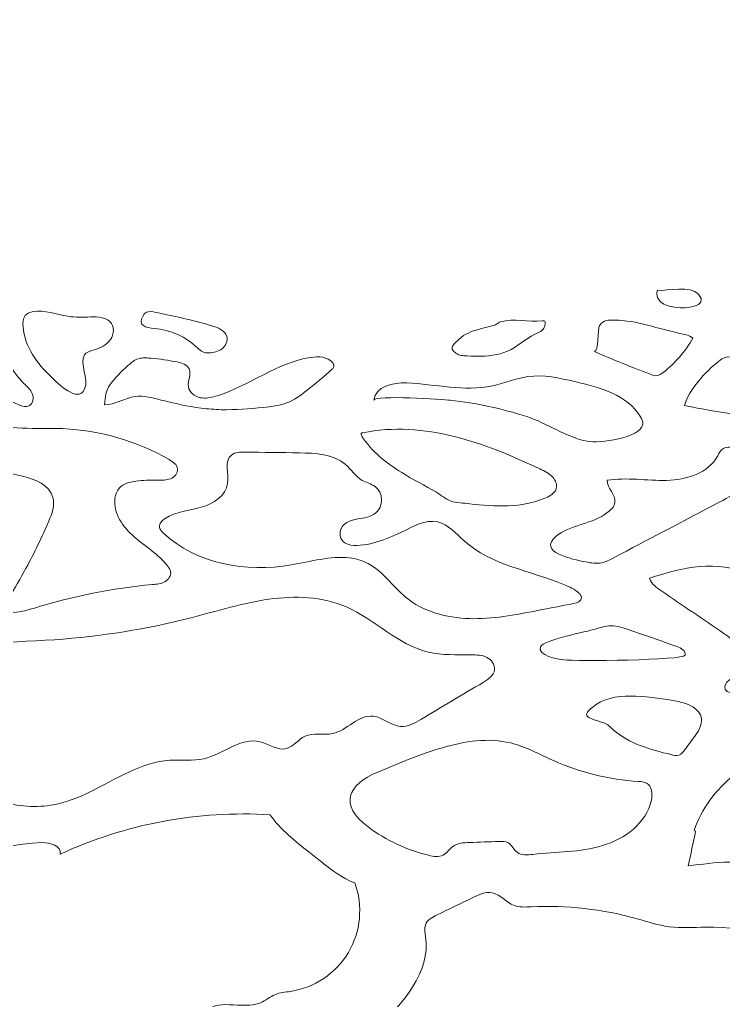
# Model space of a CAD drawing. Header units: millimetres. Extents: x 270 to 572, y -98 to 204.
# Drawn here: x 399 to 452.9, y -53.5 to 21.7 of the extents above; entities that cross this region are included whole.
import ezdxf

# ---------------------------------------------------------------- set-up
doc = ezdxf.new("R2010")
doc.units = ezdxf.units.MM
doc.header["$MEASUREMENT"] = 0
doc.layers.add('layer 1', color=7, linetype='Continuous')

msp = doc.modelspace()

# ---------------------------------------------------------------- linework, layer by layer
at = {"layer": 'layer 1', "color": 30, "lineweight": 20}
msp.add_ellipse((421.3666, 53.4208), major_axis=(0, 151.0001), ratio=0.9999993, dxfattribs=at)
at = {"layer": 'layer 1', "color": 250, "lineweight": 9}
for points, knots in [([(449.3193, -0.3839), (448.9418, -0.331), (448.5502, -0.271), (448.2362, -0.0558), (448.2362, -0.0558), (447.9223, 0.1594), (447.7106, 0.5792), (447.8623, 0.932), (447.8623, 0.932), (448.6631, 0.8614), (450.3952, 1.3659), (451.0126, 0.6251), (451.0126, 0.6251), (451.8452, -0.3733), (449.9119, -0.4686), (449.3193, -0.3839)], [0, 0, 0, 0, 0.2, 0.2, 0.2, 0.2, 0.4, 0.4, 0.4, 0.4, 0.6, 0.6, 0.6, 0.6, 1, 1, 1, 1]), ([(405.8147, -2.9874), (405.476, -3.3578), (404.9857, -3.5518), (404.5059, -3.6929), (404.5059, -3.6929), (404.2942, -3.7564), (404.0614, -3.8235), (403.945, -4.0069), (403.945, -4.0069), (403.5181, -4.6701), (404.3048, -5.8555), (403.952, -6.6422), (403.952, -6.6422), (403.4476, -7.7746), (401.8636, -6.1694), (401.4015, -5.7285), (401.4015, -5.7285), (400.2796, -4.6631), (399.3871, -3.446), (399.2283, -1.8585), (399.2283, -1.8585), (399.2001, -1.5622), (399.2037, -1.2341), (399.3942, -1.0048), (399.3942, -1.0048), (399.5423, -0.8213), (399.7822, -0.7367), (400.015, -0.6979), (400.015, -0.6979), (400.9005, -0.5497), (401.7825, -0.9272), (402.6715, -1.0612), (402.6715, -1.0612), (403.2394, -1.1459), (403.818, -1.1318), (404.3895, -1.1106), (404.3895, -1.1106), (404.9786, -1.093), (405.6736, -1.1177), (406.0052, -1.6045), (406.0052, -1.6045), (406.2874, -2.0172), (406.1498, -2.6134), (405.8147, -2.9874)], [0, 0, 0, 0, 0.0833333, 0.0833333, 0.0833333, 0.0833333, 0.1666667, 0.1666667, 0.1666667, 0.1666667, 0.25, 0.25, 0.25, 0.25, 0.3333333, 0.3333333, 0.3333333, 0.3333333, 0.4166667, 0.4166667, 0.4166667, 0.4166667, 0.5, 0.5, 0.5, 0.5, 0.5833333, 0.5833333, 0.5833333, 0.5833333, 0.6666667, 0.6666667, 0.6666667, 0.6666667, 0.75, 0.75, 0.75, 0.75, 0.8333333, 0.8333333, 0.8333333, 0.8333333, 1, 1, 1, 1]), ([(408.4253, -1.0118), (408.7145, -0.4968), (409.3107, -0.7508), (409.7835, -0.846), (409.7835, -0.846), (411.124, -1.1212), (412.4681, -1.3999), (413.7734, -1.8091), (413.7734, -1.8091), (414.2143, -1.9467), (414.7047, -2.1548), (414.8388, -2.5958), (414.8388, -2.5958), (414.9375, -2.938), (414.7682, -3.3225), (414.486, -3.5448), (414.486, -3.5448), (414.2038, -3.767), (413.8333, -3.8482), (413.477, -3.8623), (413.477, -3.8623), (413.3183, -3.8658), (413.156, -3.8587), (413.0114, -3.7952), (413.0114, -3.7952), (412.8597, -3.7282), (412.7433, -3.6083), (412.6268, -3.4954), (412.6268, -3.4954), (411.7237, -2.6381), (410.5278, -2.0984), (409.2896, -1.982), (409.2896, -1.982), (408.6722, -1.9291), (407.9702, -1.8126), (408.4253, -1.0118)], [0, 0, 0, 0, 0.1, 0.1, 0.1, 0.1, 0.2, 0.2, 0.2, 0.2, 0.3, 0.3, 0.3, 0.3, 0.4, 0.4, 0.4, 0.4, 0.5, 0.5, 0.5, 0.5, 0.6, 0.6, 0.6, 0.6, 0.7, 0.7, 0.7, 0.7, 0.8, 0.8, 0.8, 0.8, 1, 1, 1, 1]), ([(432.1108, -3.5271), (432.0825, -3.3931), (432.1884, -3.2696), (432.2836, -3.1708), (432.2836, -3.1708), (432.4565, -2.9909), (432.6329, -2.811), (432.8304, -2.6628), (432.8304, -2.6628), (433.2785, -2.3206), (433.8217, -2.1478), (434.3615, -2.0067), (434.3615, -2.0067), (434.6402, -1.9326), (434.9189, -1.8691), (435.194, -1.7879), (435.194, -1.7879), (435.3105, -1.7562), (435.4233, -1.728), (435.5257, -1.6609), (435.5257, -1.6609), (435.635, -1.5869), (435.6985, -1.5092), (435.8361, -1.474), (435.8361, -1.474), (436.8662, -1.2094), (437.9598, -1.5092), (439.0182, -1.4034), (439.0182, -1.4034), (439.1099, -1.3928), (439.2298, -1.3964), (439.258, -1.4846), (439.258, -1.4846), (439.2651, -1.5092), (439.2651, -1.5304), (439.2616, -1.5551), (439.2616, -1.5551), (439.2545, -1.6962), (439.2263, -1.8373), (439.1522, -1.9608), (439.1522, -1.9608), (439.004, -2.2077), (438.7077, -2.3206), (438.4431, -2.4476), (438.4431, -2.4476), (437.7093, -2.8004), (437.1096, -3.3966), (436.3688, -3.7317), (436.3688, -3.7317), (435.6491, -4.0563), (434.8448, -4.1198), (434.0546, -4.1163), (434.0546, -4.1163), (433.7124, -4.1163), (433.3702, -4.1057), (433.028, -4.081), (433.028, -4.081), (432.8763, -4.0704), (432.7211, -4.0598), (432.58, -3.9928), (432.58, -3.9928), (432.46, -3.9364), (432.3612, -3.8411), (432.2625, -3.7494), (432.2625, -3.7494), (432.1954, -3.6894), (432.1249, -3.6189), (432.1108, -3.5271)], [0, 0, 0, 0, 0.0555556, 0.0555556, 0.0555556, 0.0555556, 0.1111111, 0.1111111, 0.1111111, 0.1111111, 0.1666667, 0.1666667, 0.1666667, 0.1666667, 0.2222222, 0.2222222, 0.2222222, 0.2222222, 0.2777778, 0.2777778, 0.2777778, 0.2777778, 0.3333333, 0.3333333, 0.3333333, 0.3333333, 0.3888889, 0.3888889, 0.3888889, 0.3888889, 0.4444444, 0.4444444, 0.4444444, 0.4444444, 0.5, 0.5, 0.5, 0.5, 0.5555556, 0.5555556, 0.5555556, 0.5555556, 0.6111111, 0.6111111, 0.6111111, 0.6111111, 0.6666667, 0.6666667, 0.6666667, 0.6666667, 0.7222222, 0.7222222, 0.7222222, 0.7222222, 0.7777778, 0.7777778, 0.7777778, 0.7777778, 0.8333333, 0.8333333, 0.8333333, 0.8333333, 0.8888889, 0.8888889, 0.8888889, 0.8888889, 1, 1, 1, 1]), ([(449.5733, -2.3665), (449.9225, -2.4371), (450.2859, -2.5111), (450.5787, -2.7228), (450.5787, -2.7228), (450.0037, -3.7423), (449.2205, -4.649), (448.2927, -5.3686), (448.2927, -5.3686), (448.1551, -5.478), (448.0034, -5.5838), (447.827, -5.6085), (447.827, -5.6085), (447.6471, -5.6332), (447.4707, -5.5662), (447.3049, -5.5027), (447.3049, -5.5027), (445.8656, -4.9524), (444.4368, -4.3738), (443.0222, -3.767), (443.0222, -3.767), (443.3926, -3.767), (443.255, -2.0102), (443.4208, -1.7774), (443.4208, -1.7774), (443.7736, -1.2835), (444.0593, -1.3717), (444.6167, -1.3646), (444.6167, -1.3646), (446.169, -1.3364), (448.0457, -2.0561), (449.5733, -2.3665)], [0, 0, 0, 0, 0.1111111, 0.1111111, 0.1111111, 0.1111111, 0.2222222, 0.2222222, 0.2222222, 0.2222222, 0.3333333, 0.3333333, 0.3333333, 0.3333333, 0.4444444, 0.4444444, 0.4444444, 0.4444444, 0.5555556, 0.5555556, 0.5555556, 0.5555556, 0.6666667, 0.6666667, 0.6666667, 0.6666667, 0.7777778, 0.7777778, 0.7777778, 0.7777778, 1, 1, 1, 1]), ([(399.2954, -6.1977), (399.5388, -6.4376), (399.8034, -6.6704), (399.9339, -6.9844), (399.9339, -6.9844), (400.068, -7.2983), (400.015, -7.7252), (399.7222, -7.8981), (399.7222, -7.8981), (399.4788, -8.0392), (399.1719, -7.9616), (398.9108, -7.8557), (398.9108, -7.8557), (397.9689, -7.4782), (397.1364, -6.7515), (396.1239, -6.6845), (396.1239, -6.6845), (395.7782, -6.6598), (395.3795, -6.7586), (395.0409, -6.6669), (395.0409, -6.6669), (394.5646, -6.5399), (394.6563, -6.4234), (394.861, -6.0072), (394.861, -6.0072), (395.182, -5.351), (395.6723, -4.776), (396.2721, -4.3562), (396.2721, -4.3562), (396.7201, -4.0387), (397.2528, -3.7847), (397.5174, -3.3049), (397.5174, -3.3049), (397.8737, -4.3914), (398.4875, -5.3898), (399.2954, -6.1977)], [0, 0, 0, 0, 0.1, 0.1, 0.1, 0.1, 0.2, 0.2, 0.2, 0.2, 0.3, 0.3, 0.3, 0.3, 0.4, 0.4, 0.4, 0.4, 0.5, 0.5, 0.5, 0.5, 0.6, 0.6, 0.6, 0.6, 0.7, 0.7, 0.7, 0.7, 0.8, 0.8, 0.8, 0.8, 1, 1, 1, 1]), ([(455.701, -5.6121), (457.4226, -5.6579), (459.1406, -5.7073), (460.8622, -5.7532), (460.8622, -5.7532), (460.4282, -6.6386), (459.9061, -7.4782), (459.3135, -8.2649), (459.3135, -8.2649), (459.0912, -8.5542), (458.8407, -8.8506), (458.4915, -8.9529), (458.4915, -8.9529), (458.2904, -9.0128), (458.0752, -9.0022), (457.8671, -8.9881), (457.8671, -8.9881), (455.2036, -8.8117), (452.5542, -8.4484), (449.9402, -7.8945), (449.9402, -7.8945), (450.2859, -6.6281), (451.5453, -5.3298), (452.5366, -4.5114), (452.5366, -4.5114), (453.9618, -3.3331), (454.304, -5.5732), (455.701, -5.6121)], [0, 0, 0, 0, 0.125, 0.125, 0.125, 0.125, 0.25, 0.25, 0.25, 0.25, 0.375, 0.375, 0.375, 0.375, 0.5, 0.5, 0.5, 0.5, 0.625, 0.625, 0.625, 0.625, 0.75, 0.75, 0.75, 0.75, 1, 1, 1, 1]), ([(409.0179, -4.268), (409.6988, -4.3244), (410.3761, -4.4232), (411.0464, -4.5608), (411.0464, -4.5608), (411.4027, -4.6349), (411.8049, -4.7583), (411.9601, -5.0899), (411.9601, -5.0899), (412.1541, -5.5062), (411.8402, -5.9931), (411.9037, -6.4517), (411.9037, -6.4517), (411.9672, -6.8856), (412.3764, -7.2101), (412.8103, -7.2948), (412.8103, -7.2948), (412.8632, -7.3054), (412.9197, -7.3124), (412.9761, -7.3195), (412.9761, -7.3195), (413.3536, -7.3548), (413.7381, -7.2595), (414.105, -7.1466), (414.105, -7.1466), (416.5744, -6.3705), (418.7087, -4.6172), (421.2628, -4.208), (421.2628, -4.208), (421.8696, -4.1127), (422.5963, -4.141), (422.9632, -4.6313), (422.9632, -4.6313), (423.0303, -4.7195), (423.0797, -4.8359), (423.0479, -4.9382), (423.0479, -4.9382), (423.0232, -5.0088), (422.9703, -5.0582), (422.9174, -5.1076), (422.9174, -5.1076), (422.3106, -5.665), (421.6827, -6.2012), (421.0335, -6.7057), (421.0335, -6.7057), (420.5185, -7.1078), (419.9823, -7.4994), (419.372, -7.7217), (419.372, -7.7217), (418.8252, -7.9227), (418.236, -7.9792), (417.6575, -8.0356), (417.6575, -8.0356), (416.5815, -8.1415), (415.502, -8.2438), (414.4225, -8.2156), (414.4225, -8.2156), (413.9074, -8.2014), (413.3924, -8.1591), (412.8808, -8.0921), (412.8808, -8.0921), (411.8472, -7.9616), (410.8242, -7.7358), (409.8152, -7.4747), (409.8152, -7.4747), (409.1661, -7.3054), (408.4958, -7.1219), (407.8291, -7.2066), (407.8291, -7.2066), (407.0283, -7.3019), (406.2839, -7.8557), (405.476, -7.8451), (405.476, -7.8451), (405.5572, -7.2419), (405.5466, -6.808), (405.91, -6.2823), (405.91, -6.2823), (406.2839, -5.7496), (406.7672, -5.3016), (407.247, -4.8606), (407.247, -4.8606), (407.4587, -4.6666), (407.6774, -4.4655), (407.942, -4.3562), (407.942, -4.3562), (408.2771, -4.2186), (408.6546, -4.2362), (409.0179, -4.268)], [0, 0, 0, 0, 0.0434783, 0.0434783, 0.0434783, 0.0434783, 0.0869565, 0.0869565, 0.0869565, 0.0869565, 0.1304348, 0.1304348, 0.1304348, 0.1304348, 0.173913, 0.173913, 0.173913, 0.173913, 0.2173913, 0.2173913, 0.2173913, 0.2173913, 0.2608696, 0.2608696, 0.2608696, 0.2608696, 0.3043478, 0.3043478, 0.3043478, 0.3043478, 0.3478261, 0.3478261, 0.3478261, 0.3478261, 0.3913043, 0.3913043, 0.3913043, 0.3913043, 0.4347826, 0.4347826, 0.4347826, 0.4347826, 0.4782609, 0.4782609, 0.4782609, 0.4782609, 0.5217391, 0.5217391, 0.5217391, 0.5217391, 0.5652174, 0.5652174, 0.5652174, 0.5652174, 0.6086957, 0.6086957, 0.6086957, 0.6086957, 0.6521739, 0.6521739, 0.6521739, 0.6521739, 0.6956522, 0.6956522, 0.6956522, 0.6956522, 0.7391304, 0.7391304, 0.7391304, 0.7391304, 0.7826087, 0.7826087, 0.7826087, 0.7826087, 0.826087, 0.826087, 0.826087, 0.826087, 0.8695652, 0.8695652, 0.8695652, 0.8695652, 0.9130435, 0.9130435, 0.9130435, 0.9130435, 1, 1, 1, 1]), ([(435.2152, -6.3846), (436.1324, -6.1871), (437.0038, -5.8061), (437.9316, -5.6791), (437.9316, -5.6791), (439.1346, -5.5168), (440.3481, -5.792), (441.5299, -6.0636), (441.5299, -6.0636), (443.4349, -6.5046), (445.541, -7.0867), (446.5641, -8.7553), (446.5641, -8.7553), (446.6699, -8.9282), (446.7616, -9.1222), (446.7334, -9.3233), (446.7334, -9.3233), (446.5676, -10.3992), (443.3432, -10.812), (442.4718, -10.6391), (442.4718, -10.6391), (440.9055, -10.3287), (439.3745, -9.2492), (437.8399, -8.7482), (437.8399, -8.7482), (435.9384, -8.1238), (433.9699, -7.7005), (431.9802, -7.4924), (431.9802, -7.4924), (431.4687, -7.4394), (426.1629, -7.0761), (426.1171, -7.4888), (426.1171, -7.4888), (426.237, -6.4446), (427.5917, -6.1165), (428.6394, -6.1624), (428.6394, -6.1624), (430.8408, -6.2612), (433.0633, -6.8468), (435.2152, -6.3846)], [0, 0, 0, 0, 0.0909091, 0.0909091, 0.0909091, 0.0909091, 0.1818182, 0.1818182, 0.1818182, 0.1818182, 0.2727273, 0.2727273, 0.2727273, 0.2727273, 0.3636364, 0.3636364, 0.3636364, 0.3636364, 0.4545455, 0.4545455, 0.4545455, 0.4545455, 0.5454545, 0.5454545, 0.5454545, 0.5454545, 0.6363636, 0.6363636, 0.6363636, 0.6363636, 0.7272727, 0.7272727, 0.7272727, 0.7272727, 0.8181818, 0.8181818, 0.8181818, 0.8181818, 1, 1, 1, 1]), ([(399.4682, -20.337), (400.0997, -19.1728), (400.6747, -17.9769), (401.1968, -16.7598), (401.1968, -16.7598), (401.4438, -16.1813), (401.6837, -15.5427), (401.5179, -14.936), (401.5179, -14.936), (401.2603, -13.9764), (400.1597, -13.5531), (399.1966, -13.3132), (399.1966, -13.3132), (397.9583, -13.0027), (396.6989, -12.7593), (395.4289, -12.6394), (395.4289, -12.6394), (394.8363, -12.5829), (394.2365, -12.5547), (393.6545, -12.4242), (393.6545, -12.4242), (392.3562, -12.1314), (391.2309, -11.3588), (390.1373, -10.6003), (390.1373, -10.6003), (389.6469, -10.2581), (389.153, -9.9159), (388.6591, -9.5737), (388.6591, -9.5737), (388.4792, -9.4503), (388.2746, -9.2598), (388.3416, -9.0481), (388.3416, -9.0481), (388.3628, -8.974), (388.4192, -8.9176), (388.4722, -8.8611), (388.4722, -8.8611), (389.4917, -7.831), (391.0368, -7.3512), (392.4585, -7.6264), (392.4585, -7.6264), (393.7709, -7.8804), (394.8962, -8.7024), (396.1557, -9.1469), (396.1557, -9.1469), (398.0924, -9.8313), (400.2161, -9.5808), (402.2728, -9.669), (402.2728, -9.669), (405.1268, -9.796), (407.949, -10.6144), (410.429, -12.0397), (410.429, -12.0397), (410.7183, -12.2055), (411.0358, -12.4242), (411.0746, -12.7558), (411.0746, -12.7558), (411.1134, -13.0909), (410.8418, -13.3943), (410.5278, -13.5107), (410.5278, -13.5107), (410.2174, -13.6307), (409.8717, -13.6095), (409.5365, -13.606), (409.5365, -13.606), (408.9791, -13.5954), (408.4182, -13.6272), (407.8643, -13.7012), (407.8643, -13.7012), (407.4093, -13.7612), (406.9224, -13.8706), (406.612, -14.2092), (406.612, -14.2092), (406.418, -14.4244), (406.3157, -14.7137), (406.2768, -15.003), (406.2768, -15.003), (406.1252, -16.1354), (406.8801, -17.1973), (407.7409, -17.9522), (407.7409, -17.9522), (408.6052, -18.7036), (409.6247, -19.2963), (410.3197, -20.2065), (410.3197, -20.2065), (410.4149, -20.3264), (410.5031, -20.4605), (410.5349, -20.6122), (410.5349, -20.6122), (410.5984, -20.9297), (410.3726, -21.2472), (410.0904, -21.4024), (410.0904, -21.4024), (409.8046, -21.5611), (409.4695, -21.5894), (409.1485, -21.6176), (409.1485, -21.6176), (406.0828, -21.9033), (403.0454, -22.5031), (400.1032, -23.4132), (400.1032, -23.4132), (399.2389, -23.6778), (398.2794, -23.9671), (397.4609, -23.5826), (397.4609, -23.5826), (397.6373, -23.6637), (399.3165, -20.6122), (399.4682, -20.337)], [0, 0, 0, 0, 0.0357143, 0.0357143, 0.0357143, 0.0357143, 0.0714286, 0.0714286, 0.0714286, 0.0714286, 0.1071429, 0.1071429, 0.1071429, 0.1071429, 0.1428571, 0.1428571, 0.1428571, 0.1428571, 0.1785714, 0.1785714, 0.1785714, 0.1785714, 0.2142857, 0.2142857, 0.2142857, 0.2142857, 0.25, 0.25, 0.25, 0.25, 0.2857143, 0.2857143, 0.2857143, 0.2857143, 0.3214286, 0.3214286, 0.3214286, 0.3214286, 0.3571429, 0.3571429, 0.3571429, 0.3571429, 0.3928571, 0.3928571, 0.3928571, 0.3928571, 0.4285714, 0.4285714, 0.4285714, 0.4285714, 0.4642857, 0.4642857, 0.4642857, 0.4642857, 0.5, 0.5, 0.5, 0.5, 0.5357143, 0.5357143, 0.5357143, 0.5357143, 0.5714286, 0.5714286, 0.5714286, 0.5714286, 0.6071429, 0.6071429, 0.6071429, 0.6071429, 0.6428571, 0.6428571, 0.6428571, 0.6428571, 0.6785714, 0.6785714, 0.6785714, 0.6785714, 0.7142857, 0.7142857, 0.7142857, 0.7142857, 0.75, 0.75, 0.75, 0.75, 0.7857143, 0.7857143, 0.7857143, 0.7857143, 0.8214286, 0.8214286, 0.8214286, 0.8214286, 0.8571429, 0.8571429, 0.8571429, 0.8571429, 0.8928571, 0.8928571, 0.8928571, 0.8928571, 0.9285714, 0.9285714, 0.9285714, 0.9285714, 1, 1, 1, 1]), ([(432.266, -10.2652), (434.5449, -10.8296), (436.7216, -11.7539), (438.8453, -12.7558), (438.8453, -12.7558), (439.2051, -12.9216), (439.572, -13.1015), (439.8366, -13.3943), (439.8366, -13.3943), (440.0447, -13.6236), (440.1823, -13.9411), (440.1047, -14.241), (440.1047, -14.241), (440.013, -14.6079), (439.6426, -14.8231), (439.2933, -14.9712), (439.2933, -14.9712), (437.4589, -15.7474), (435.4128, -15.6733), (433.4725, -15.4263), (433.4725, -15.4263), (433.0245, -15.3699), (432.4283, -15.3734), (432.0049, -15.2111), (432.0049, -15.2111), (431.6275, -15.0665), (431.2676, -14.749), (430.9148, -14.5444), (430.9148, -14.5444), (430.0329, -14.0364), (429.1263, -13.5707), (428.2584, -13.0345), (428.2584, -13.0345), (427.0696, -12.3007), (425.9372, -11.4152), (425.1893, -10.237), (425.1893, -10.237), (425.1505, -10.1805), (425.1152, -10.1064), (425.1505, -10.05), (425.1505, -10.05), (425.1752, -10.0041), (425.2316, -9.99), (425.281, -9.983), (425.281, -9.983), (427.5811, -9.5067), (429.9835, -9.7007), (432.266, -10.2652)], [0, 0, 0, 0, 0.0769231, 0.0769231, 0.0769231, 0.0769231, 0.1538462, 0.1538462, 0.1538462, 0.1538462, 0.2307692, 0.2307692, 0.2307692, 0.2307692, 0.3076923, 0.3076923, 0.3076923, 0.3076923, 0.3846154, 0.3846154, 0.3846154, 0.3846154, 0.4615385, 0.4615385, 0.4615385, 0.4615385, 0.5384615, 0.5384615, 0.5384615, 0.5384615, 0.6153846, 0.6153846, 0.6153846, 0.6153846, 0.6923077, 0.6923077, 0.6923077, 0.6923077, 0.7692308, 0.7692308, 0.7692308, 0.7692308, 0.8461538, 0.8461538, 0.8461538, 0.8461538, 1, 1, 1, 1]), ([(443.9994, -13.6272), (445.5022, -13.3767), (447.0368, -13.6766), (448.5608, -13.6342), (448.5608, -13.6342), (450.0813, -13.5919), (451.7534, -13.0768), (452.4907, -11.7469), (452.4907, -11.7469), (452.6036, -11.5352), (452.7059, -11.2988), (452.9141, -11.1824), (452.9141, -11.1824), (453.0658, -11.0942), (453.2527, -11.0872), (453.4291, -11.0872), (453.4291, -11.0872), (454.2088, -11.0872), (454.9919, -11.1366), (455.768, -11.2424), (455.768, -11.2424), (455.9127, -11.2636), (456.0714, -11.2882), (456.1773, -11.3941), (456.1773, -11.3941), (456.3537, -11.5669), (456.3043, -11.8597), (456.2161, -12.0926), (456.2161, -12.0926), (455.6269, -13.6413), (454.0465, -14.5373), (452.5825, -15.3099), (452.5825, -15.3099), (449.8731, -16.7351), (447.1673, -18.1604), (444.4615, -19.5856), (444.4615, -19.5856), (444.1828, -19.7337), (443.8971, -19.8819), (443.5902, -19.9454), (443.5902, -19.9454), (443.1845, -20.0336), (442.7611, -19.9666), (442.359, -19.8819), (442.359, -19.8819), (441.3606, -19.6667), (438.6019, -19.1552), (440.1047, -17.9028), (440.1047, -17.9028), (441.1031, -17.0703), (442.8599, -16.9821), (443.9888, -16.1319), (443.9888, -16.1319), (444.264, -15.9237), (444.5462, -15.6697), (444.5956, -15.3276), (444.5956, -15.3276), (444.6838, -14.7243), (444.0064, -14.2375), (443.9994, -13.6272)], [0, 0, 0, 0, 0.0625, 0.0625, 0.0625, 0.0625, 0.125, 0.125, 0.125, 0.125, 0.1875, 0.1875, 0.1875, 0.1875, 0.25, 0.25, 0.25, 0.25, 0.3125, 0.3125, 0.3125, 0.3125, 0.375, 0.375, 0.375, 0.375, 0.4375, 0.4375, 0.4375, 0.4375, 0.5, 0.5, 0.5, 0.5, 0.5625, 0.5625, 0.5625, 0.5625, 0.625, 0.625, 0.625, 0.625, 0.6875, 0.6875, 0.6875, 0.6875, 0.75, 0.75, 0.75, 0.75, 0.8125, 0.8125, 0.8125, 0.8125, 0.875, 0.875, 0.875, 0.875, 1, 1, 1, 1]), ([(409.974, -17.6453), (409.8434, -17.5218), (409.7129, -17.3842), (409.6882, -17.2079), (409.6882, -17.2079), (409.6494, -16.9292), (409.8893, -16.6928), (410.1257, -16.5446), (410.1257, -16.5446), (410.9476, -16.0331), (411.9566, -15.9626), (412.8879, -15.6909), (412.8879, -15.6909), (413.8157, -15.4228), (414.7858, -14.809), (414.9128, -13.8494), (414.9128, -13.8494), (415.0081, -13.1015), (414.62, -12.1702), (415.1986, -11.6904), (415.1986, -11.6904), (415.4773, -11.4576), (415.8724, -11.4541), (416.2322, -11.4611), (416.2322, -11.4611), (417.6257, -11.4823), (419.0227, -11.5034), (420.4162, -11.5246), (420.4162, -11.5246), (421.6474, -11.5458), (422.9844, -11.6022), (423.9228, -12.3995), (423.9228, -12.3995), (424.3814, -12.7911), (424.7095, -13.3344), (425.2351, -13.6342), (425.2351, -13.6342), (425.5491, -13.8106), (425.916, -13.8882), (426.2088, -14.0999), (426.2088, -14.0999), (426.8544, -14.562), (426.8755, -15.6662), (426.2476, -16.1531), (426.2476, -16.1531), (425.8701, -16.4459), (425.3692, -16.5058), (424.9, -16.5905), (424.9, -16.5905), (424.3567, -16.6928), (423.6512, -16.908), (423.5418, -17.5395), (423.5418, -17.5395), (423.4571, -18.0369), (423.7464, -18.4532), (424.2121, -18.559), (424.2121, -18.559), (424.2579, -18.5696), (424.3038, -18.5802), (424.3532, -18.5872), (424.3532, -18.5872), (425.5491, -18.7812), (427.2072, -18.0898), (428.2302, -17.5994), (428.2302, -17.5994), (429.1157, -17.1761), (430.047, -16.6081), (431.003, -16.8198), (431.003, -16.8198), (431.8285, -16.9997), (432.4106, -17.7088), (433.0386, -18.2697), (433.0386, -18.2697), (435.1411, -20.143), (438.1186, -20.5592), (440.7221, -21.6282), (440.7221, -21.6282), (441.1172, -21.7904), (441.5158, -21.9739), (441.8298, -22.2632), (441.8298, -22.2632), (441.9321, -22.3584), (442.0309, -22.4784), (442.0344, -22.6195), (442.0344, -22.6195), (442.0344, -22.8911), (441.7028, -23.0181), (441.4347, -23.071), (441.4347, -23.071), (440.5139, -23.2474), (439.5932, -23.4273), (438.6689, -23.6072), (438.6689, -23.6072), (436.9438, -23.9424), (435.2011, -24.2775), (433.4443, -24.2246), (433.4443, -24.2246), (431.6839, -24.1717), (429.8883, -23.6954), (428.5371, -22.5701), (428.5371, -22.5701), (427.5493, -21.7446), (426.8191, -20.5981), (425.6796, -20.0019), (425.6796, -20.0019), (425.221, -19.762), (424.7342, -19.6314), (424.2368, -19.575), (424.2368, -19.575), (422.8045, -19.4092), (421.2523, -19.8537), (419.7847, -20.1077), (419.7847, -20.1077), (416.3381, -20.7074), (412.514, -20.0512), (409.974, -17.6453)], [0, 0, 0, 0, 0.0333333, 0.0333333, 0.0333333, 0.0333333, 0.0666667, 0.0666667, 0.0666667, 0.0666667, 0.1, 0.1, 0.1, 0.1, 0.1333333, 0.1333333, 0.1333333, 0.1333333, 0.1666667, 0.1666667, 0.1666667, 0.1666667, 0.2, 0.2, 0.2, 0.2, 0.2333333, 0.2333333, 0.2333333, 0.2333333, 0.2666667, 0.2666667, 0.2666667, 0.2666667, 0.3, 0.3, 0.3, 0.3, 0.3333333, 0.3333333, 0.3333333, 0.3333333, 0.3666667, 0.3666667, 0.3666667, 0.3666667, 0.4, 0.4, 0.4, 0.4, 0.4333333, 0.4333333, 0.4333333, 0.4333333, 0.4666667, 0.4666667, 0.4666667, 0.4666667, 0.5, 0.5, 0.5, 0.5, 0.5333333, 0.5333333, 0.5333333, 0.5333333, 0.5666667, 0.5666667, 0.5666667, 0.5666667, 0.6, 0.6, 0.6, 0.6, 0.6333333, 0.6333333, 0.6333333, 0.6333333, 0.6666667, 0.6666667, 0.6666667, 0.6666667, 0.7, 0.7, 0.7, 0.7, 0.7333333, 0.7333333, 0.7333333, 0.7333333, 0.7666667, 0.7666667, 0.7666667, 0.7666667, 0.8, 0.8, 0.8, 0.8, 0.8333333, 0.8333333, 0.8333333, 0.8333333, 0.8666667, 0.8666667, 0.8666667, 0.8666667, 0.9, 0.9, 0.9, 0.9, 0.9333333, 0.9333333, 0.9333333, 0.9333333, 1, 1, 1, 1]), ([(461.1761, -25.2018), (461.6982, -26.56), (460.8198, -28.1299), (459.578, -28.8813), (459.578, -28.8813), (458.3327, -29.6327), (456.8264, -29.7632), (455.3765, -29.8761), (455.3765, -29.8761), (454.9743, -29.9079), (453.2774, -30.1477), (453.0552, -29.6644), (453.0552, -29.6644), (452.8012, -29.1106), (453.7854, -28.7225), (454.0183, -28.398), (454.0183, -28.398), (454.9355, -27.1209), (454.1276, -26.1543), (452.9564, -25.3606), (452.9564, -25.3606), (451.3689, -24.2811), (449.7779, -23.2051), (448.1904, -22.1256), (448.1904, -22.1256), (447.8094, -21.8681), (447.4002, -21.5752), (447.2555, -21.1378), (447.2555, -21.1378), (449.7179, -20.3088), (452.5225, -19.6561), (454.8261, -20.8591), (454.8261, -20.8591), (455.1295, -21.0143), (455.4188, -21.2048), (455.7469, -21.2966), (455.7469, -21.2966), (456.0644, -21.3812), (456.396, -21.3777), (456.7241, -21.3671), (456.7241, -21.3671), (457.9588, -21.3389), (459.197, -21.3107), (460.4318, -21.2824), (460.4318, -21.2824), (461.0103, -21.2683), (461.6242, -21.2648), (462.1216, -21.5611), (462.1216, -21.5611), (462.6155, -21.861), (462.9012, -22.5842), (462.5414, -23.0357), (462.5414, -23.0357), (462.1322, -23.5543), (461.1514, -23.4697), (460.9327, -24.0906), (460.9327, -24.0906), (460.8022, -24.4574), (461.0385, -24.842), (461.1761, -25.2018)], [0, 0, 0, 0, 0.0625, 0.0625, 0.0625, 0.0625, 0.125, 0.125, 0.125, 0.125, 0.1875, 0.1875, 0.1875, 0.1875, 0.25, 0.25, 0.25, 0.25, 0.3125, 0.3125, 0.3125, 0.3125, 0.375, 0.375, 0.375, 0.375, 0.4375, 0.4375, 0.4375, 0.4375, 0.5, 0.5, 0.5, 0.5, 0.5625, 0.5625, 0.5625, 0.5625, 0.625, 0.625, 0.625, 0.625, 0.6875, 0.6875, 0.6875, 0.6875, 0.75, 0.75, 0.75, 0.75, 0.8125, 0.8125, 0.8125, 0.8125, 0.875, 0.875, 0.875, 0.875, 1, 1, 1, 1]), ([(390.1867, -29.8655), (389.8233, -29.5939), (389.4247, -29.2623), (389.407, -28.8107), (389.407, -28.8107), (389.3858, -28.2463), (389.9503, -27.8582), (390.4583, -27.6219), (390.4583, -27.6219), (393.9049, -26.0132), (397.8525, -26.0979), (401.6449, -25.8403), (401.6449, -25.8403), (405.2079, -25.5969), (408.7498, -25.0254), (412.207, -24.1329), (412.207, -24.1329), (414.1579, -23.6284), (416.0876, -23.0216), (418.0808, -22.7429), (418.0808, -22.7429), (420.0775, -22.4642), (422.1695, -22.5277), (424.0145, -23.3321), (424.0145, -23.3321), (426.2123, -24.2881), (427.948, -26.2319), (430.2763, -26.7893), (430.2763, -26.7893), (431.3523, -27.0468), (432.4777, -26.9869), (433.5889, -26.9974), (433.5889, -26.9974), (433.9911, -27.001), (434.4073, -27.0186), (434.7707, -27.195), (434.7707, -27.195), (435.1305, -27.3749), (435.4233, -27.7559), (435.374, -28.1546), (435.374, -28.1546), (435.314, -28.5955), (434.8907, -28.8813), (434.5061, -29.1106), (434.5061, -29.1106), (432.908, -30.056), (431.3135, -31.0015), (429.7154, -31.9469), (429.7154, -31.9469), (429.2392, -32.2291), (428.7241, -32.5219), (428.1702, -32.4831), (428.1702, -32.4831), (427.4188, -32.4302), (426.8156, -31.7811), (426.0642, -31.7035), (426.0642, -31.7035), (424.9212, -31.5871), (424.071, -32.8006), (422.9456, -33.0335), (422.9456, -33.0335), (422.2506, -33.1746), (421.4851, -32.9347), (420.843, -33.2346), (420.843, -33.2346), (420.3209, -33.478), (419.9717, -34.0424), (419.4108, -34.1835), (419.4108, -34.1835), (418.7264, -34.3564), (418.0808, -33.8307), (417.3999, -33.6579), (417.3999, -33.6579), (415.9112, -33.291), (414.5707, -34.6174), (413.0819, -34.9596), (413.0819, -34.9596), (412.2317, -35.1572), (411.3427, -35.0267), (410.4714, -35.0831), (410.4714, -35.0831), (408.27, -35.2242), (406.3439, -36.526), (404.3648, -37.5067), (404.3648, -37.5067), (403.4723, -37.9477), (402.5268, -38.311), (401.5461, -38.4945), (401.5461, -38.4945), (400.3713, -38.7097), (398.671, -38.6991), (397.5632, -38.1346), (397.5632, -38.1346), (396.3038, -37.4926), (395.8099, -35.8204), (395.1679, -34.6739), (395.1679, -34.6739), (394.0284, -32.6419), (392.0564, -31.2484), (390.1867, -29.8655)], [0, 0, 0, 0, 0.0384615, 0.0384615, 0.0384615, 0.0384615, 0.0769231, 0.0769231, 0.0769231, 0.0769231, 0.1153846, 0.1153846, 0.1153846, 0.1153846, 0.1538462, 0.1538462, 0.1538462, 0.1538462, 0.1923077, 0.1923077, 0.1923077, 0.1923077, 0.2307692, 0.2307692, 0.2307692, 0.2307692, 0.2692308, 0.2692308, 0.2692308, 0.2692308, 0.3076923, 0.3076923, 0.3076923, 0.3076923, 0.3461538, 0.3461538, 0.3461538, 0.3461538, 0.3846154, 0.3846154, 0.3846154, 0.3846154, 0.4230769, 0.4230769, 0.4230769, 0.4230769, 0.4615385, 0.4615385, 0.4615385, 0.4615385, 0.5, 0.5, 0.5, 0.5, 0.5384615, 0.5384615, 0.5384615, 0.5384615, 0.5769231, 0.5769231, 0.5769231, 0.5769231, 0.6153846, 0.6153846, 0.6153846, 0.6153846, 0.6538462, 0.6538462, 0.6538462, 0.6538462, 0.6923077, 0.6923077, 0.6923077, 0.6923077, 0.7307692, 0.7307692, 0.7307692, 0.7307692, 0.7692308, 0.7692308, 0.7692308, 0.7692308, 0.8076923, 0.8076923, 0.8076923, 0.8076923, 0.8461538, 0.8461538, 0.8461538, 0.8461538, 0.8846154, 0.8846154, 0.8846154, 0.8846154, 0.9230769, 0.9230769, 0.9230769, 0.9230769, 1, 1, 1, 1]), ([(438.8841, -26.3801), (439.0887, -25.8544), (442.5142, -25.2124), (443.0963, -25.0325), (443.0963, -25.0325), (443.4878, -24.909), (443.8865, -24.7855), (444.2957, -24.782), (444.2957, -24.782), (444.7931, -24.7749), (445.2729, -24.9407), (445.7421, -25.103), (445.7421, -25.103), (446.9415, -25.5193), (448.1445, -25.9391), (449.3475, -26.3589), (449.3475, -26.3589), (449.6685, -26.4683), (450.0601, -26.7082), (449.9719, -27.0327), (449.9719, -27.0327), (449.8908, -27.4243), (441.5017, -27.4949), (440.6938, -27.3926), (440.6938, -27.3926), (440.2211, -27.3326), (438.623, -27.0574), (438.8841, -26.3801)], [0, 0, 0, 0, 0.125, 0.125, 0.125, 0.125, 0.25, 0.25, 0.25, 0.25, 0.375, 0.375, 0.375, 0.375, 0.5, 0.5, 0.5, 0.5, 0.625, 0.625, 0.625, 0.625, 0.75, 0.75, 0.75, 0.75, 1, 1, 1, 1]), ([(444.4721, -32.7407), (444.2498, -32.5431), (444.0382, -32.3173), (443.756, -32.2186), (443.756, -32.2186), (442.6482, -31.8305), (441.731, -31.7846), (443.1633, -30.811), (443.1633, -30.811), (444.0382, -30.2183), (445.1777, -30.1372), (446.2042, -30.176), (446.2042, -30.176), (447.2908, -30.2218), (448.3703, -30.3524), (449.4357, -30.5781), (449.4357, -30.5781), (450.2047, -30.7369), (451.1078, -31.0932), (451.2278, -31.8693), (451.2278, -31.8693), (451.3089, -32.402), (450.9703, -32.8994), (450.6528, -33.3333), (450.6528, -33.3333), (450.4235, -33.6438), (450.1942, -33.9542), (449.9648, -34.2647), (449.9648, -34.2647), (449.8414, -34.4305), (449.7038, -34.6069), (449.5062, -34.6774), (449.5062, -34.6774), (449.3087, -34.748), (449.0935, -34.6986), (448.8889, -34.6492), (448.8889, -34.6492), (447.319, -34.2541), (445.6786, -33.8237), (444.4721, -32.7407)], [0, 0, 0, 0, 0.0909091, 0.0909091, 0.0909091, 0.0909091, 0.1818182, 0.1818182, 0.1818182, 0.1818182, 0.2727273, 0.2727273, 0.2727273, 0.2727273, 0.3636364, 0.3636364, 0.3636364, 0.3636364, 0.4545455, 0.4545455, 0.4545455, 0.4545455, 0.5454545, 0.5454545, 0.5454545, 0.5454545, 0.6363636, 0.6363636, 0.6363636, 0.6363636, 0.7272727, 0.7272727, 0.7272727, 0.7272727, 0.8181818, 0.8181818, 0.8181818, 0.8181818, 1, 1, 1, 1]), ([(426.4169, -35.9827), (428.0468, -35.2948), (429.6801, -34.6069), (431.3805, -34.1165), (431.3805, -34.1165), (433.0809, -33.6226), (434.8977, -33.3333), (436.6157, -33.7567), (436.6157, -33.7567), (437.7623, -34.0389), (438.81, -34.6245), (439.8895, -35.1043), (439.8895, -35.1043), (441.9427, -36.018), (444.1617, -36.5648), (446.4053, -36.7059), (446.4053, -36.7059), (446.617, -36.72), (446.8357, -36.7306), (447.0192, -36.8329), (447.0192, -36.8329), (447.4425, -37.0692), (447.4954, -37.6654), (447.3896, -38.1452), (447.3896, -38.1452), (447.0121, -39.895), (445.354, -41.1156), (443.636, -41.6236), (443.636, -41.6236), (441.918, -42.1351), (440.0941, -42.0963), (438.3126, -42.2974), (438.3126, -42.2974), (437.8998, -42.3433), (437.4342, -42.3891), (437.1061, -42.1351), (437.1061, -42.1351), (436.845, -41.9376), (436.7251, -41.5883), (436.4464, -41.419), (436.4464, -41.419), (436.2242, -41.2849), (435.949, -41.2885), (435.6915, -41.2991), (435.6915, -41.2991), (434.94, -41.3273), (434.1886, -41.3555), (433.4407, -41.3837), (433.4407, -41.3837), (432.9998, -41.4014), (432.5306, -41.4261), (432.1743, -41.6871), (432.1743, -41.6871), (431.9097, -41.8811), (431.7333, -42.1881), (431.4405, -42.3433), (431.4405, -42.3433), (431.1018, -42.5232), (430.6891, -42.4562), (430.3187, -42.3644), (430.3187, -42.3644), (428.6465, -41.9623), (427.059, -41.2144), (425.6796, -40.1843), (425.6796, -40.1843), (423.4289, -38.498), (424.1027, -36.9564), (426.4169, -35.9827)], [0, 0, 0, 0, 0.0555556, 0.0555556, 0.0555556, 0.0555556, 0.1111111, 0.1111111, 0.1111111, 0.1111111, 0.1666667, 0.1666667, 0.1666667, 0.1666667, 0.2222222, 0.2222222, 0.2222222, 0.2222222, 0.2777778, 0.2777778, 0.2777778, 0.2777778, 0.3333333, 0.3333333, 0.3333333, 0.3333333, 0.3888889, 0.3888889, 0.3888889, 0.3888889, 0.4444444, 0.4444444, 0.4444444, 0.4444444, 0.5, 0.5, 0.5, 0.5, 0.5555556, 0.5555556, 0.5555556, 0.5555556, 0.6111111, 0.6111111, 0.6111111, 0.6111111, 0.6666667, 0.6666667, 0.6666667, 0.6666667, 0.7222222, 0.7222222, 0.7222222, 0.7222222, 0.7777778, 0.7777778, 0.7777778, 0.7777778, 0.8333333, 0.8333333, 0.8333333, 0.8333333, 0.8888889, 0.8888889, 0.8888889, 0.8888889, 1, 1, 1, 1]), ([(482.8755, -42.7701), (482.9178, -42.9183), (483.073, -43.01), (483.2212, -43.0629), (483.2212, -43.0629), (483.835, -43.2746), (484.5053, -43.0594), (485.1544, -43.0347), (485.1544, -43.0347), (485.8035, -43.01), (486.5938, -43.3381), (486.6255, -43.9872), (486.6255, -43.9872), (486.6608, -44.7563), (485.5848, -45.3454), (485.8318, -46.0757), (485.8318, -46.0757), (485.9764, -46.5096), (486.4985, -46.6577), (486.883, -46.9012), (486.883, -46.9012), (487.2711, -47.1481), (487.5004, -47.8219), (487.0771, -47.9983), (487.0771, -47.9983), (486.8901, -48.0759), (486.6749, -47.9912), (486.4773, -47.9313), (486.4773, -47.9313), (485.165, -47.5115), (483.7645, -48.0936), (482.3887, -48.2311), (482.3887, -48.2311), (480.152, -48.4604), (477.986, -47.5079), (475.7952, -46.9929), (475.7952, -46.9929), (470.3483, -45.7158), (464.33, -47.0917), (459.2676, -44.7069), (459.2676, -44.7069), (458.301, -44.2483), (457.3908, -43.6627), (456.3783, -43.3099), (456.3783, -43.3099), (454.4169, -42.6326), (452.272, -42.9042), (450.2188, -43.1794), (450.2188, -43.1794), (450.4058, -42.2904), (450.5963, -41.3978), (450.7833, -40.5088), (450.7833, -40.5088), (450.7833, -40.5088), (450.6704, -40.4736), (450.6704, -40.4736), (450.6704, -40.4736), (451.2348, -38.8084), (452.3285, -37.3232), (453.7078, -36.2261), (453.7078, -36.2261), (455.5493, -34.7656), (457.8635, -33.9683), (460.2025, -33.7355), (460.2025, -33.7355), (461.1162, -33.6438), (462.051, -33.6367), (462.9365, -33.8801), (462.9365, -33.8801), (463.769, -34.113), (464.5275, -34.5575), (465.3671, -34.7586), (465.3671, -34.7586), (466.4572, -35.0231), (467.5967, -34.8573), (468.7185, -34.8397), (468.7185, -34.8397), (473.7174, -34.755), (478.3141, -37.5843), (483.2777, -38.1876), (483.2777, -38.1876), (486.6996, -38.6003), (490.1533, -37.9371), (493.6035, -37.8877), (493.6035, -37.8877), (494.0762, -37.8842), (494.5807, -37.8947), (494.9793, -38.1523), (494.9793, -38.1523), (495.3779, -38.4063), (495.6037, -38.9919), (495.3144, -39.3694), (495.3144, -39.3694), (492.979, -39.0272), (490.6013, -38.939), (488.2448, -39.1083), (488.2448, -39.1083), (487.2005, -39.1824), (486.121, -39.32), (485.225, -39.8562), (485.225, -39.8562), (484.276, -40.4277), (483.634, -41.3767), (483.0237, -42.2974), (483.0237, -42.2974), (482.9284, -42.4385), (482.8296, -42.6043), (482.8755, -42.7701)], [0, 0, 0, 0, 0.0357143, 0.0357143, 0.0357143, 0.0357143, 0.0714286, 0.0714286, 0.0714286, 0.0714286, 0.1071429, 0.1071429, 0.1071429, 0.1071429, 0.1428571, 0.1428571, 0.1428571, 0.1428571, 0.1785714, 0.1785714, 0.1785714, 0.1785714, 0.2142857, 0.2142857, 0.2142857, 0.2142857, 0.25, 0.25, 0.25, 0.25, 0.2857143, 0.2857143, 0.2857143, 0.2857143, 0.3214286, 0.3214286, 0.3214286, 0.3214286, 0.3571429, 0.3571429, 0.3571429, 0.3571429, 0.3928571, 0.3928571, 0.3928571, 0.3928571, 0.4285714, 0.4285714, 0.4285714, 0.4285714, 0.4642857, 0.4642857, 0.4642857, 0.4642857, 0.5, 0.5, 0.5, 0.5, 0.5357143, 0.5357143, 0.5357143, 0.5357143, 0.5714286, 0.5714286, 0.5714286, 0.5714286, 0.6071429, 0.6071429, 0.6071429, 0.6071429, 0.6428571, 0.6428571, 0.6428571, 0.6428571, 0.6785714, 0.6785714, 0.6785714, 0.6785714, 0.7142857, 0.7142857, 0.7142857, 0.7142857, 0.75, 0.75, 0.75, 0.75, 0.7857143, 0.7857143, 0.7857143, 0.7857143, 0.8214286, 0.8214286, 0.8214286, 0.8214286, 0.8571429, 0.8571429, 0.8571429, 0.8571429, 0.8928571, 0.8928571, 0.8928571, 0.8928571, 0.9285714, 0.9285714, 0.9285714, 0.9285714, 1, 1, 1, 1]), ([(377.1445, -64.9034), (375.5852, -65.2386), (374.5974, -65.108), (373.5743, -63.9156), (373.5743, -63.9156), (372.5513, -62.7268), (371.6905, -62.4657), (370.3641, -61.6579), (370.3641, -61.6579), (369.7785, -61.298), (369.341, -60.7442), (368.8189, -60.2961), (368.8189, -60.2961), (367.7253, -59.3577), (366.3036, -58.9168), (365.083, -58.1548), (365.083, -58.1548), (363.7707, -57.3293), (362.7264, -56.1439), (361.6998, -54.9762), (361.6998, -54.9762), (359.9748, -53.0113), (358.2462, -51.0428), (356.5211, -49.0778), (356.5211, -49.0778), (359.7525, -46.6331), (364.4445, -48.4146), (368.3709, -47.4092), (368.3709, -47.4092), (370.1418, -46.9541), (371.7681, -45.9169), (373.592, -45.7617), (373.592, -45.7617), (374.5833, -45.677), (375.5817, -45.864), (376.5765, -45.8322), (376.5765, -45.8322), (378.5379, -45.7758), (380.3688, -44.9044), (382.2809, -44.4635), (382.2809, -44.4635), (384.5246, -43.9449), (386.8635, -44.026), (389.146, -43.7156), (389.146, -43.7156), (393.0406, -43.1864), (396.7589, -41.5284), (400.6888, -41.3943), (400.6888, -41.3943), (401.3203, -41.3731), (402.1882, -41.6483), (402.0858, -42.2727), (402.0858, -42.2727), (407.0882, -39.962), (412.6621, -38.9178), (418.1584, -39.2565), (418.1584, -39.2565), (418.9663, -40.3924), (420.0775, -41.2708), (421.1711, -42.1316), (421.1711, -42.1316), (421.4886, -42.3856), (421.8097, -42.6361), (422.1307, -42.8901), (422.1307, -42.8901), (422.9138, -43.511), (423.7217, -44.1424), (424.6636, -44.4741), (424.6636, -44.4741), (425.2986, -46.2097), (425.1152, -48.2241), (424.1697, -49.8116), (424.1697, -49.8116), (423.2278, -51.3991), (421.5451, -52.5244), (419.7212, -52.7961), (419.7212, -52.7961), (419.3261, -52.8525), (418.9239, -52.8737), (418.557, -53.0254), (418.557, -53.0254), (418.1584, -53.1912), (417.8303, -53.4981), (417.4317, -53.6639), (417.4317, -53.6639), (416.0382, -54.2495), (413.9215, -53.1841), (413.1913, -54.5071), (413.1913, -54.5071), (412.9902, -54.8634), (412.9832, -55.322), (412.7186, -55.6324), (412.7186, -55.6324), (412.514, -55.8723), (412.1965, -55.9817), (411.9001, -56.0769), (411.9001, -56.0769), (409.466, -56.8566), (407.0353, -57.6397), (404.6047, -58.4194), (404.6047, -58.4194), (403.1336, -58.8921), (401.6625, -59.3683), (400.1738, -59.7811), (400.1738, -59.7811), (397.8702, -60.4267), (395.5348, -60.9311), (393.1994, -61.4356), (393.1994, -61.4356), (387.8477, -62.5892), (382.4961, -63.7463), (377.1445, -64.9034)], [0, 0, 0, 0, 0.0344828, 0.0344828, 0.0344828, 0.0344828, 0.0689655, 0.0689655, 0.0689655, 0.0689655, 0.1034483, 0.1034483, 0.1034483, 0.1034483, 0.137931, 0.137931, 0.137931, 0.137931, 0.1724138, 0.1724138, 0.1724138, 0.1724138, 0.2068966, 0.2068966, 0.2068966, 0.2068966, 0.2413793, 0.2413793, 0.2413793, 0.2413793, 0.2758621, 0.2758621, 0.2758621, 0.2758621, 0.3103448, 0.3103448, 0.3103448, 0.3103448, 0.3448276, 0.3448276, 0.3448276, 0.3448276, 0.3793103, 0.3793103, 0.3793103, 0.3793103, 0.4137931, 0.4137931, 0.4137931, 0.4137931, 0.4482759, 0.4482759, 0.4482759, 0.4482759, 0.4827586, 0.4827586, 0.4827586, 0.4827586, 0.5172414, 0.5172414, 0.5172414, 0.5172414, 0.5517241, 0.5517241, 0.5517241, 0.5517241, 0.5862069, 0.5862069, 0.5862069, 0.5862069, 0.6206897, 0.6206897, 0.6206897, 0.6206897, 0.6551724, 0.6551724, 0.6551724, 0.6551724, 0.6896552, 0.6896552, 0.6896552, 0.6896552, 0.7241379, 0.7241379, 0.7241379, 0.7241379, 0.7586207, 0.7586207, 0.7586207, 0.7586207, 0.7931034, 0.7931034, 0.7931034, 0.7931034, 0.8275862, 0.8275862, 0.8275862, 0.8275862, 0.862069, 0.862069, 0.862069, 0.862069, 0.8965517, 0.8965517, 0.8965517, 0.8965517, 0.9310345, 0.9310345, 0.9310345, 0.9310345, 1, 1, 1, 1]), ([(467.0217, -62.8114), (466.6371, -63.0372), (466.1468, -62.8961), (465.7411, -62.7056), (465.7411, -62.7056), (465.3389, -62.5186), (464.9262, -62.2787), (464.4817, -62.3211), (464.4817, -62.3211), (463.695, -62.3987), (463.2893, -63.2736), (463.0353, -64.0215), (463.0353, -64.0215), (462.813, -64.6706), (462.5908, -65.3197), (462.3685, -65.9688), (462.3685, -65.9688), (462.1251, -66.6849), (461.9452, -67.6233), (462.552, -68.0714), (462.552, -68.0714), (461.5607, -68.5159), (460.4141, -68.1878), (459.3628, -67.902), (459.3628, -67.902), (456.6112, -67.1471), (453.7854, -66.7061), (450.9667, -66.2651), (450.9667, -66.2651), (449.9895, -66.1134), (449.0123, -65.9582), (448.0316, -65.8065), (448.0316, -65.8065), (445.9926, -65.489), (443.9465, -65.168), (441.8827, -65.1645), (441.8827, -65.1645), (440.1435, -65.1609), (438.3902, -65.3797), (436.6757, -65.1045), (436.6757, -65.1045), (434.7637, -64.7976), (432.8587, -63.8909), (430.9783, -64.3496), (430.9783, -64.3496), (430.428, -64.4836), (429.786, -64.7129), (429.352, -64.3531), (429.352, -64.3531), (429.1757, -64.2084), (429.0769, -63.9968), (428.9569, -63.8027), (428.9569, -63.8027), (428.0362, -62.3246), (425.9971, -62.1659), (424.2579, -62.0212), (424.2579, -62.0212), (422.5223, -61.8731), (420.4373, -61.2592), (420.0563, -59.5588), (420.0563, -59.5588), (420.0563, -59.5588), (420.1057, -59.5341), (420.1057, -59.5341), (420.1057, -59.5341), (420.0493, -59.4248), (419.9999, -59.3119), (419.9576, -59.1955), (419.9576, -59.1955), (422.4623, -59.2484), (424.5472, -57.3857), (426.3464, -55.643), (426.3464, -55.643), (428.3325, -53.7168), (430.4845, -51.3391), (430.0893, -48.598), (430.0893, -48.598), (430.0435, -48.3017), (429.9729, -47.9877), (430.0717, -47.702), (430.0717, -47.702), (430.2058, -47.3245), (430.5973, -47.1128), (430.9607, -46.9364), (430.9607, -46.9364), (431.8744, -46.4919), (432.7916, -46.0439), (433.7053, -45.5994), (433.7053, -45.5994), (434.171, -45.3701), (434.6825, -45.1373), (435.194, -45.2396), (435.194, -45.2396), (435.829, -45.3666), (436.2594, -45.9734), (436.8627, -46.2027), (436.8627, -46.2027), (437.2754, -46.3614), (437.734, -46.3297), (438.175, -46.3085), (438.175, -46.3085), (440.9126, -46.178), (443.6678, -46.4884), (446.3065, -47.2292), (446.3065, -47.2292), (447.1215, -47.455), (447.9293, -47.7267), (448.7689, -47.836), (448.7689, -47.836), (449.6826, -47.956), (450.6104, -47.8854), (451.5312, -47.8748), (451.5312, -47.8748), (454.9602, -47.836), (458.3927, -48.6298), (461.4548, -50.1714), (461.4548, -50.1714), (461.5607, -50.5207), (461.0527, -50.6935), (460.6928, -50.7288), (460.6928, -50.7288), (459.4757, -50.8417), (458.2622, -51.4414), (457.6237, -52.4821), (457.6237, -52.4821), (456.9851, -53.5228), (457.0592, -55.0151), (457.9517, -55.8476), (457.9517, -55.8476), (458.5127, -56.3697), (459.2888, -56.5779), (460.0296, -56.7825), (460.0296, -56.7825), (461.6524, -57.2305), (463.3845, -57.8443), (464.2947, -59.2625), (464.2947, -59.2625), (464.6545, -59.8234), (464.8556, -60.4831), (465.2472, -61.0264), (465.2472, -61.0264), (465.6388, -61.5697), (466.3196, -62.0001), (466.9582, -61.7954), (466.9582, -61.7954), (467.3991, -61.8519), (467.4027, -62.5857), (467.0217, -62.8114)], [0, 0, 0, 0, 0.0263158, 0.0263158, 0.0263158, 0.0263158, 0.0526316, 0.0526316, 0.0526316, 0.0526316, 0.0789474, 0.0789474, 0.0789474, 0.0789474, 0.1052632, 0.1052632, 0.1052632, 0.1052632, 0.1315789, 0.1315789, 0.1315789, 0.1315789, 0.1578947, 0.1578947, 0.1578947, 0.1578947, 0.1842105, 0.1842105, 0.1842105, 0.1842105, 0.2105263, 0.2105263, 0.2105263, 0.2105263, 0.2368421, 0.2368421, 0.2368421, 0.2368421, 0.2631579, 0.2631579, 0.2631579, 0.2631579, 0.2894737, 0.2894737, 0.2894737, 0.2894737, 0.3157895, 0.3157895, 0.3157895, 0.3157895, 0.3421053, 0.3421053, 0.3421053, 0.3421053, 0.3684211, 0.3684211, 0.3684211, 0.3684211, 0.3947368, 0.3947368, 0.3947368, 0.3947368, 0.4210526, 0.4210526, 0.4210526, 0.4210526, 0.4473684, 0.4473684, 0.4473684, 0.4473684, 0.4736842, 0.4736842, 0.4736842, 0.4736842, 0.5, 0.5, 0.5, 0.5, 0.5263158, 0.5263158, 0.5263158, 0.5263158, 0.5526316, 0.5526316, 0.5526316, 0.5526316, 0.5789474, 0.5789474, 0.5789474, 0.5789474, 0.6052632, 0.6052632, 0.6052632, 0.6052632, 0.6315789, 0.6315789, 0.6315789, 0.6315789, 0.6578947, 0.6578947, 0.6578947, 0.6578947, 0.6842105, 0.6842105, 0.6842105, 0.6842105, 0.7105263, 0.7105263, 0.7105263, 0.7105263, 0.7368421, 0.7368421, 0.7368421, 0.7368421, 0.7631579, 0.7631579, 0.7631579, 0.7631579, 0.7894737, 0.7894737, 0.7894737, 0.7894737, 0.8157895, 0.8157895, 0.8157895, 0.8157895, 0.8421053, 0.8421053, 0.8421053, 0.8421053, 0.8684211, 0.8684211, 0.8684211, 0.8684211, 0.8947368, 0.8947368, 0.8947368, 0.8947368, 0.9210526, 0.9210526, 0.9210526, 0.9210526, 0.9473684, 0.9473684, 0.9473684, 0.9473684, 1, 1, 1, 1])]:
    msp.add_open_spline(points, degree=3, knots=knots, dxfattribs=at)

doc.saveas('drawing.dxf')
